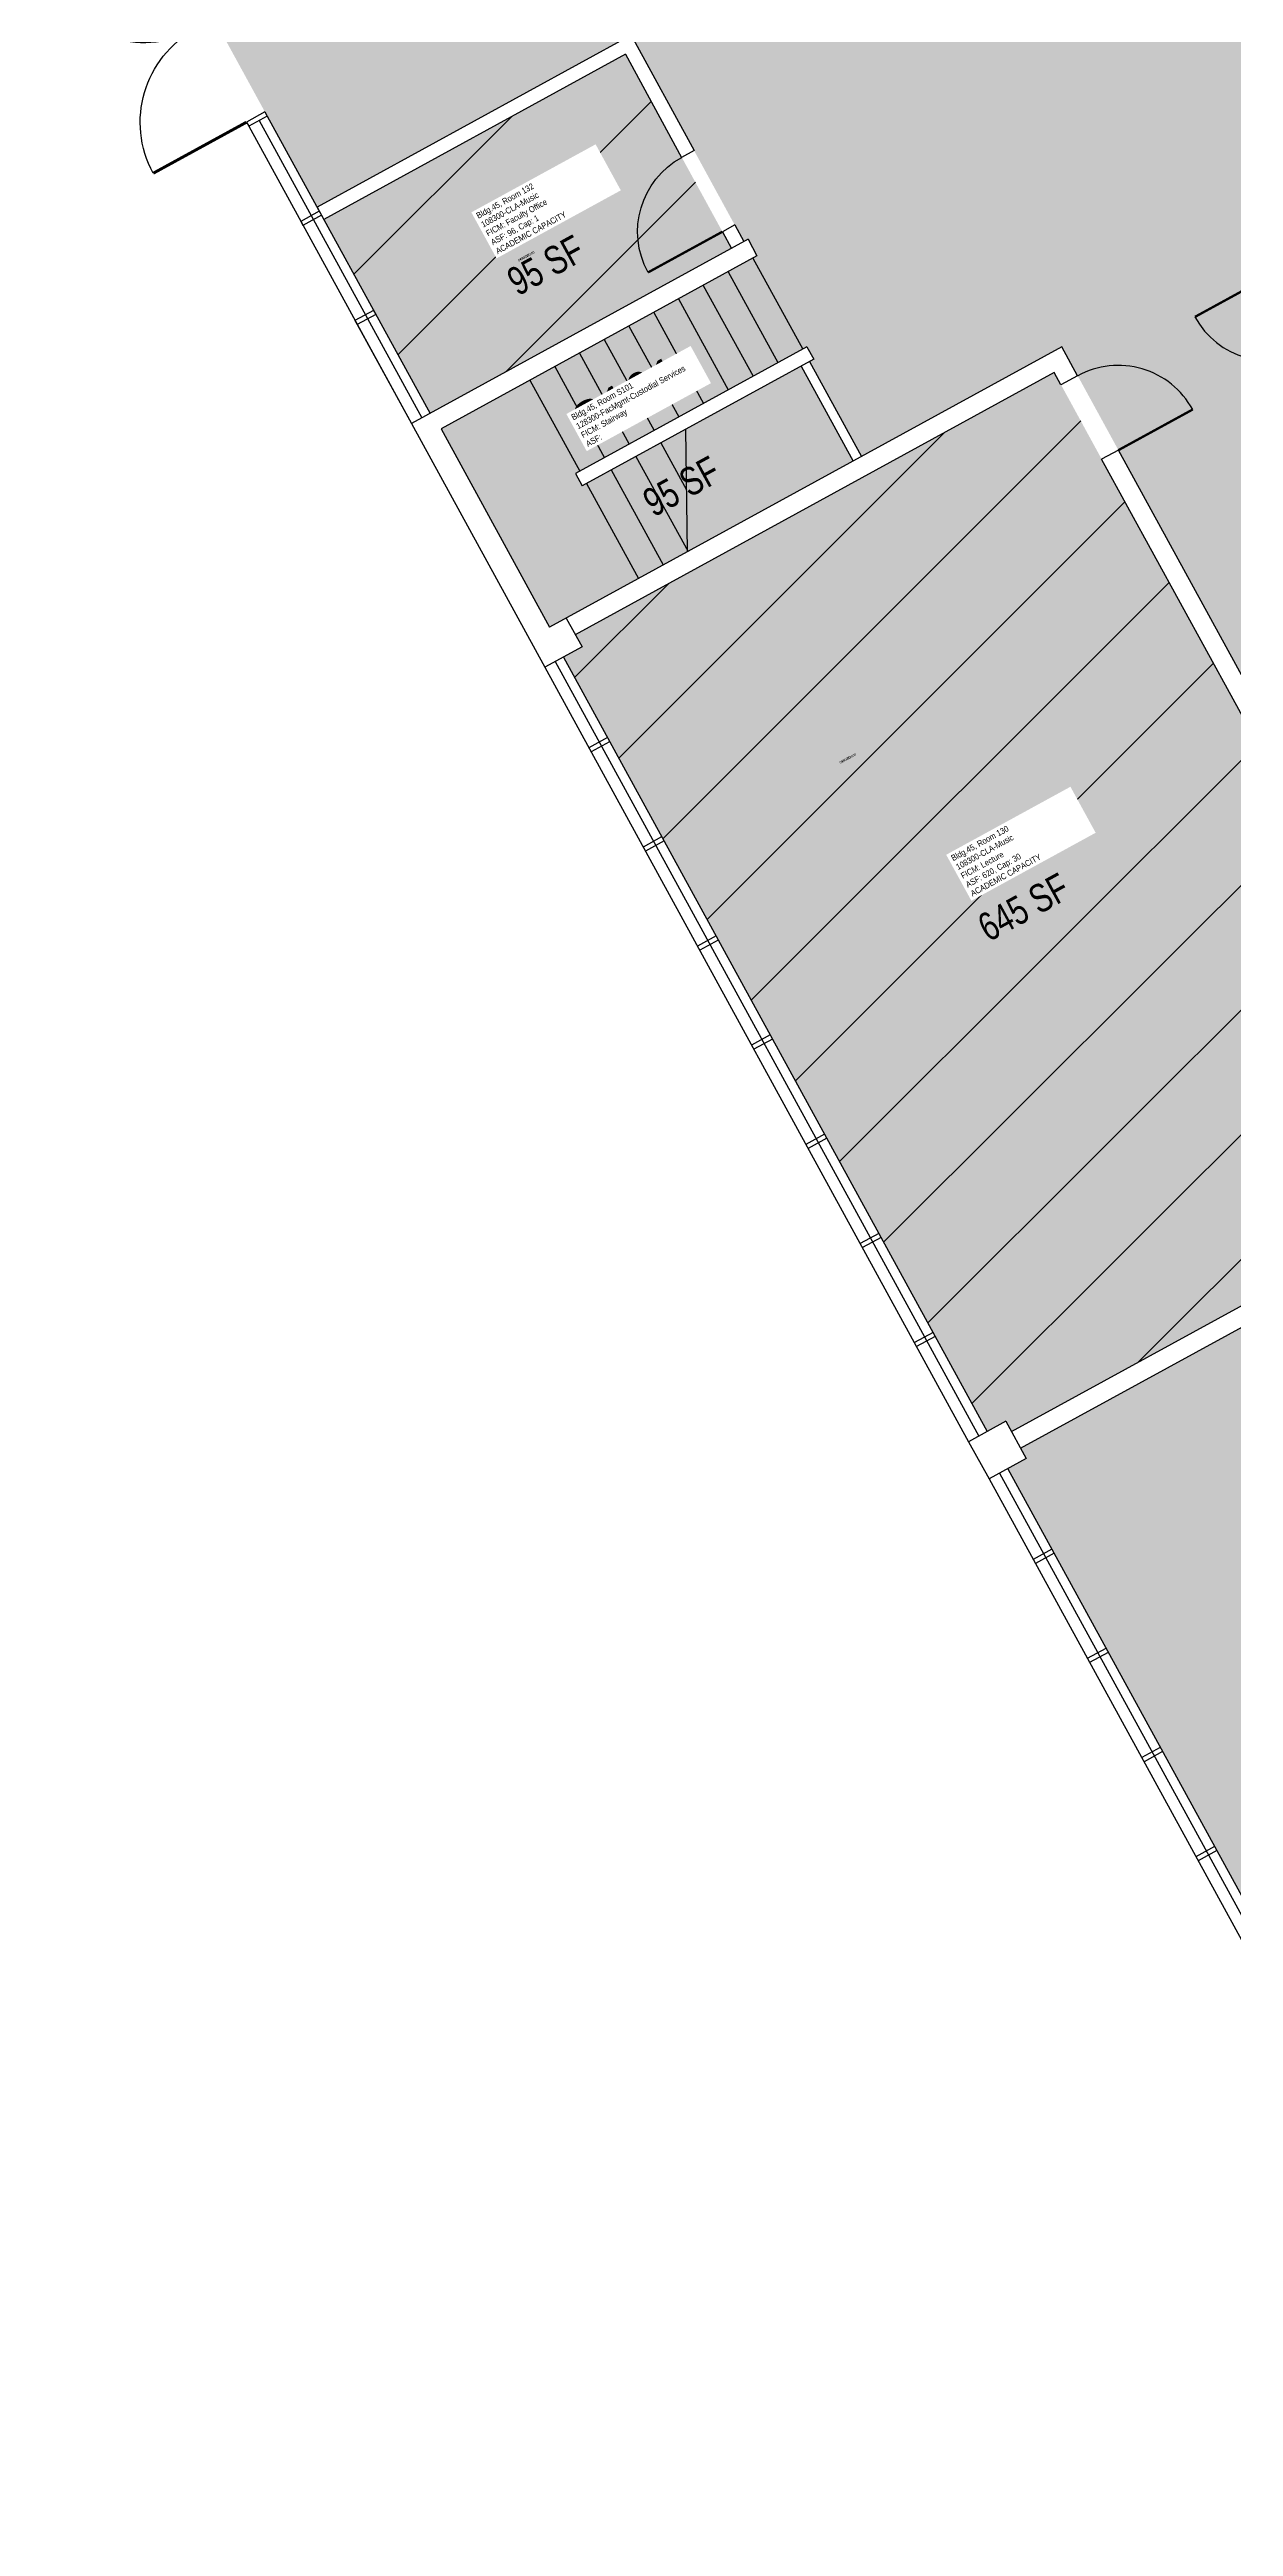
# Model space of a CAD drawing. Header units: inches. Extents: x 69222472 to 69224733, y 27667334 to 27670392.
# Drawn here: x 69222472 to 69222975, y 27668427 to 27669479 of the extents above; entities that cross this region are included whole.
import ezdxf
from ezdxf.enums import TextEntityAlignment as Align

# ---------------------------------------------------------------- set-up
doc = ezdxf.new("R2010")
doc.units = ezdxf.units.IN
doc.header["$LTSCALE"] = 10
doc.header["$MEASUREMENT"] = 0
for name, color, linetype in [('A-DOOR', 2, 'CONTINUOUS'), ('A-FLOR', 3, 'CONTINUOUS'), ('A-GLAZ', 1, 'CONTINUOUS'), ('A-IDEN-RNUM', 7, 'CONTINUOUS'), ('A-IDEN-SNUM', 4, 'CONTINUOUS'), ('A-IDEN-VNUM', 4, 'CONTINUOUS'), ('A-WALL', 5, 'CONTINUOUS'), ('AREA-TEXT', 3, 'CONTINUOUS'), ('Rooms-Capacity', 4, 'CONTINUOUS'), ('Rooms-Category-Color', 7, 'CONTINUOUS'), ('Rooms-College-Color', 7, 'CONTINUOUS'), ('Rooms-Department-Color', 7, 'CONTINUOUS'), ('Rooms-Division-Color', 7, 'CONTINUOUS'), ('Rooms-Information', 7, 'CONTINUOUS')]:
    doc.layers.add(name, color=color, linetype=linetype)
doc.styles.add('CP_AREA', font='arial.ttf', dxfattribs={"height": 15})
doc.styles.add('CP_ROOMSNUMBER', font='arial.ttf', dxfattribs={"height": 1})
doc.styles.add('CP_ROOMVNUMBER', font='arial.ttf', dxfattribs={"width": 0.85, "height": 0.075})
pattern_1 = [(45, (0, 0), (-26.516504294, 26.516504294), [])]

# ---------------------------------------------------------------- blocks, each defined once
blk = doc.blocks.new('DOOR')
at = {"layer": 'A-DOOR', "const_width": 0.0833}
blk.add_lwpolyline([(0, 0), (0, 3)], dxfattribs=at)
at = {"layer": 'A-DOOR'}
blk.add_arc((0, 0), 3, 90, 180, dxfattribs=at)

msp = doc.modelspace()

# ---------------------------------------------------------------- hatches: boundary and pattern name
at = {"layer": 'Rooms-Capacity'}
h = msp.add_hatch(dxfattribs=at)
h.set_pattern_fill('ANSI31', color=256, scale=300, style=0)
h.set_pattern_definition(pattern_1)
h.paths.add_polyline_path([(69222589, 27669407), (69222717.1, 27669477.2), (69222762.2, 27669394.7), (69222634.1, 27669324.6)])
h = msp.add_hatch(dxfattribs=at)
h.set_pattern_fill('ANSI31', color=256, scale=300, style=0)
h.set_pattern_definition(pattern_1)
h.paths.add_polyline_path([(69222870.8, 27668892.1), (69222878.7, 27668896.5), (69222881.1, 27668892.1), (69222982.9, 27668947.8), (69223084.6, 27669003.4), (69223064.4, 27669040.3), (69222991.9, 27669172.7), (69222919.4, 27669305.2), (69222899.3, 27669342), (69222695.8, 27669230.6), (69222698.7, 27669225.4), (69222690.8, 27669221.1)])
at = {"layer": 'Rooms-Category-Color', "true_color": 0xadadad}
for points in [[(69224024, 27670076.3), (69223908.3, 27670012.9), (69223862.1, 27670097.1), (69223821.8, 27670075.1), (69223777.9, 27670051), (69223824, 27669966.8), (69222939.8, 27669482.8), (69222773, 27669391.5), (69222794.2, 27669352.9), (69222797.1, 27669347.6), (69222795.3, 27669346.7), (69222817.4, 27669306.3), (69222902.5, 27669352.9), (69223374.9, 27668489.8), (69223258.3, 27668425.9), (69223279.4, 27668387.3), (69223304.4, 27668341.7), (69223421, 27668405.6), (69223809, 27667696.8), (69223850.3, 27667621.4), (69223933.7, 27667667), (69223458.3, 27668535.4), (69222985.9, 27669398.6), (69224070.1, 27669992.1)], [(69222821.6, 27669698.6), (69222519.8, 27669533.4), (69222586.1, 27669412.3), (69222719.5, 27669485.3), (69222767.4, 27669397.6), (69222769.2, 27669398.6), (69222773, 27669391.5), (69222939.8, 27669482.8)], [(69222794.2, 27669352.9), (69222773, 27669391.5), (69222638.8, 27669318.1), (69222684.9, 27669233.8), (69222813.9, 27669304.4), (69222791.8, 27669344.7), (69222698.8, 27669293.8), (69222695.9, 27669299.1)]]:
    msp.add_hatch(color=253, dxfattribs=at).paths.add_polyline_path(points)
at = {"layer": 'Rooms-Category-Color', "true_color": 0xfa9ba3}
for points in [[(69222589, 27669407), (69222717.1, 27669477.2), (69222762.2, 27669394.7), (69222634.1, 27669324.6)], [(69223004.2, 27668950.3), (69222885, 27668885.1), (69222887.4, 27668880.7), (69222879.5, 27668876.3), (69223059.5, 27668547.4), (69223067.4, 27668551.7), (69223070.3, 27668546.5), (69223273.8, 27668657.8), (69223251.7, 27668698.2), (69223167.5, 27668652.1)]]:
    msp.add_hatch(color=241, dxfattribs=at).paths.add_polyline_path(points)
at = {"layer": 'Rooms-Category-Color', "true_color": 0xffff64}
msp.add_hatch(color=51, dxfattribs=at).paths.add_polyline_path([(69222870.8, 27668892.1), (69222878.7, 27668896.5), (69222881.1, 27668892.1), (69222982.9, 27668947.8), (69223084.6, 27669003.4), (69223064.4, 27669040.3), (69222991.9, 27669172.7), (69222919.4, 27669305.2), (69222899.3, 27669342), (69222695.8, 27669230.6), (69222698.7, 27669225.4), (69222690.8, 27669221.1)])
at = {"layer": 'Rooms-College-Color', "true_color": 0xadadad}
for points in [[(69224024, 27670076.3), (69223908.3, 27670012.9), (69223862.1, 27670097.1), (69223821.8, 27670075.1), (69223777.9, 27670051), (69223824, 27669966.8), (69222939.8, 27669482.8), (69222773, 27669391.5), (69222794.2, 27669352.9), (69222797.1, 27669347.6), (69222795.3, 27669346.7), (69222817.4, 27669306.3), (69222902.5, 27669352.9), (69223374.9, 27668489.8), (69223258.3, 27668425.9), (69223279.4, 27668387.3), (69223304.4, 27668341.7), (69223421, 27668405.6), (69223809, 27667696.8), (69223850.3, 27667621.4), (69223933.7, 27667667), (69223458.3, 27668535.4), (69222985.9, 27669398.6), (69224070.1, 27669992.1)], [(69222821.6, 27669698.6), (69222519.8, 27669533.4), (69222586.1, 27669412.3), (69222719.5, 27669485.3), (69222767.4, 27669397.6), (69222769.2, 27669398.6), (69222773, 27669391.5), (69222939.8, 27669482.8)], [(69222794.2, 27669352.9), (69222773, 27669391.5), (69222638.8, 27669318.1), (69222684.9, 27669233.8), (69222813.9, 27669304.4), (69222791.8, 27669344.7), (69222698.8, 27669293.8), (69222695.9, 27669299.1)]]:
    msp.add_hatch(color=253, dxfattribs=at).paths.add_polyline_path(points)
at = {"layer": 'Rooms-College-Color', "true_color": 0xb2d6e9}
for points in [[(69222589, 27669407), (69222717.1, 27669477.2), (69222762.2, 27669394.7), (69222634.1, 27669324.6)], [(69223004.2, 27668950.3), (69222885, 27668885.1), (69222887.4, 27668880.7), (69222879.5, 27668876.3), (69223059.5, 27668547.4), (69223067.4, 27668551.7), (69223070.3, 27668546.5), (69223273.8, 27668657.8), (69223251.7, 27668698.2), (69223167.5, 27668652.1)]]:
    msp.add_hatch(color=254, dxfattribs=at).paths.add_polyline_path(points)
at = {"layer": 'Rooms-College-Color', "true_color": 0xffff64}
msp.add_hatch(color=51, dxfattribs=at).paths.add_polyline_path([(69222870.8, 27668892.1), (69222878.7, 27668896.5), (69222881.1, 27668892.1), (69222982.9, 27668947.8), (69223084.6, 27669003.4), (69223064.4, 27669040.3), (69222991.9, 27669172.7), (69222919.4, 27669305.2), (69222899.3, 27669342), (69222695.8, 27669230.6), (69222698.7, 27669225.4), (69222690.8, 27669221.1)])
at = {"layer": 'Rooms-Department-Color', "true_color": 0xacacac}
for points in [[(69224024, 27670076.3), (69223908.3, 27670012.9), (69223862.1, 27670097.1), (69223821.8, 27670075.1), (69223777.9, 27670051), (69223824, 27669966.8), (69222939.8, 27669482.8), (69222773, 27669391.5), (69222794.2, 27669352.9), (69222797.1, 27669347.6), (69222795.3, 27669346.7), (69222817.4, 27669306.3), (69222902.5, 27669352.9), (69223374.9, 27668489.8), (69223258.3, 27668425.9), (69223279.4, 27668387.3), (69223304.4, 27668341.7), (69223421, 27668405.6), (69223809, 27667696.8), (69223850.3, 27667621.4), (69223933.7, 27667667), (69223458.3, 27668535.4), (69222985.9, 27669398.6), (69224070.1, 27669992.1)], [(69222821.6, 27669698.6), (69222519.8, 27669533.4), (69222586.1, 27669412.3), (69222719.5, 27669485.3), (69222767.4, 27669397.6), (69222769.2, 27669398.6), (69222773, 27669391.5), (69222939.8, 27669482.8)], [(69222794.2, 27669352.9), (69222773, 27669391.5), (69222638.8, 27669318.1), (69222684.9, 27669233.8), (69222813.9, 27669304.4), (69222791.8, 27669344.7), (69222698.8, 27669293.8), (69222695.9, 27669299.1)]]:
    msp.add_hatch(color=253, dxfattribs=at).paths.add_polyline_path(points)
at = {"layer": 'Rooms-Department-Color', "true_color": 0xb2d6e9}
for points in [[(69222589, 27669407), (69222717.1, 27669477.2), (69222762.2, 27669394.7), (69222634.1, 27669324.6)], [(69222870.8, 27668892.1), (69222878.7, 27668896.5), (69222881.1, 27668892.1), (69222982.9, 27668947.8), (69223084.6, 27669003.4), (69223064.4, 27669040.3), (69222991.9, 27669172.7), (69222919.4, 27669305.2), (69222899.3, 27669342), (69222695.8, 27669230.6), (69222698.7, 27669225.4), (69222690.8, 27669221.1)], [(69223004.2, 27668950.3), (69222885, 27668885.1), (69222887.4, 27668880.7), (69222879.5, 27668876.3), (69223059.5, 27668547.4), (69223067.4, 27668551.7), (69223070.3, 27668546.5), (69223273.8, 27668657.8), (69223251.7, 27668698.2), (69223167.5, 27668652.1)]]:
    msp.add_hatch(color=254, dxfattribs=at).paths.add_polyline_path(points)
at = {"layer": 'Rooms-Division-Color', "true_color": 0xadadad}
for points in [[(69224024, 27670076.3), (69223908.3, 27670012.9), (69223862.1, 27670097.1), (69223821.8, 27670075.1), (69223777.9, 27670051), (69223824, 27669966.8), (69222939.8, 27669482.8), (69222773, 27669391.5), (69222794.2, 27669352.9), (69222797.1, 27669347.6), (69222795.3, 27669346.7), (69222817.4, 27669306.3), (69222902.5, 27669352.9), (69223374.9, 27668489.8), (69223258.3, 27668425.9), (69223279.4, 27668387.3), (69223304.4, 27668341.7), (69223421, 27668405.6), (69223809, 27667696.8), (69223850.3, 27667621.4), (69223933.7, 27667667), (69223458.3, 27668535.4), (69222985.9, 27669398.6), (69224070.1, 27669992.1)], [(69222821.6, 27669698.6), (69222519.8, 27669533.4), (69222586.1, 27669412.3), (69222719.5, 27669485.3), (69222767.4, 27669397.6), (69222769.2, 27669398.6), (69222773, 27669391.5), (69222939.8, 27669482.8)], [(69222794.2, 27669352.9), (69222773, 27669391.5), (69222638.8, 27669318.1), (69222684.9, 27669233.8), (69222813.9, 27669304.4), (69222791.8, 27669344.7), (69222698.8, 27669293.8), (69222695.9, 27669299.1)]]:
    msp.add_hatch(color=253, dxfattribs=at).paths.add_polyline_path(points)
at = {"layer": 'Rooms-Division-Color', "true_color": 0xb2d6e9}
for points in [[(69222589, 27669407), (69222717.1, 27669477.2), (69222762.2, 27669394.7), (69222634.1, 27669324.6)], [(69222870.8, 27668892.1), (69222878.7, 27668896.5), (69222881.1, 27668892.1), (69222982.9, 27668947.8), (69223084.6, 27669003.4), (69223064.4, 27669040.3), (69222991.9, 27669172.7), (69222919.4, 27669305.2), (69222899.3, 27669342), (69222695.8, 27669230.6), (69222698.7, 27669225.4), (69222690.8, 27669221.1)], [(69223004.2, 27668950.3), (69222885, 27668885.1), (69222887.4, 27668880.7), (69222879.5, 27668876.3), (69223059.5, 27668547.4), (69223067.4, 27668551.7), (69223070.3, 27668546.5), (69223273.8, 27668657.8), (69223251.7, 27668698.2), (69223167.5, 27668652.1)]]:
    msp.add_hatch(color=254, dxfattribs=at).paths.add_polyline_path(points)

# ---------------------------------------------------------------- linework, layer by layer
at = {"layer": 'A-FLOR'}
for p, q in [((69222771.3, 27669390.6), (69222792.4, 27669351.9)), ((69222750.2, 27669379), (69222771.4, 27669340.4)), ((69222760.7, 27669384.8), (69222781.9, 27669346.2)), ((69222729.2, 27669367.5), (69222750.3, 27669328.9)), ((69222739.7, 27669373.3), (69222760.8, 27669334.6)), ((69222708.1, 27669356), (69222729.3, 27669317.4)), ((69222718.6, 27669361.7), (69222739.8, 27669323.1)), ((69222697.6, 27669350.2), (69222718.7, 27669311.6)), ((69222676.5, 27669338.7), (69222697.7, 27669300.1)), ((69222687.1, 27669344.5), (69222708.2, 27669305.8)), ((69222742.6, 27669317.8), (69222743.4, 27669265.9)), ((69222721.6, 27669306.3), (69222743.7, 27669266)), ((69222732.1, 27669312.1), (69222743, 27669292.2)), ((69222700.6, 27669294.8), (69222722.6, 27669254.5)), ((69222711.1, 27669300.6), (69222733.2, 27669260.3))]:
    msp.add_line(p, q, dxfattribs=at)
at = {"layer": 'A-GLAZ'}
for p, q in [((69222565, 27669450.9), (69222634.1, 27669324.6)), ((69222557.1, 27669446.6), (69222626.2, 27669320.3)), ((69222561.5, 27669449), (69222630.6, 27669322.7)), ((69222603.2, 27669362.4), (69222626.2, 27669320.3)), ((69222687.3, 27669219.2), (69222867.3, 27668890.2)), ((69222690.8, 27669221.1), (69222870.8, 27668892.1)), ((69222682.9, 27669216.8), (69222862.9, 27668887.8)), ((69222871.6, 27668872), (69223051.6, 27668543.1)), ((69222876, 27668874.4), (69223056, 27668545.5)), ((69222879.5, 27668876.3), (69223059.5, 27668547.4))]:
    msp.add_line(p, q, dxfattribs=at)
at = {"layer": 'A-WALL'}
for p, q in [((69222719.5, 27669485.3), (69222586.1, 27669412.3)), ((69222719.5, 27669485.3), (69222746.3, 27669436.3)), ((69222717.1, 27669477.2), (69222589, 27669407)), ((69222717.1, 27669477.2), (69222741, 27669433.4)), ((69222564, 27669452.7), (69222556.1, 27669448.3)), ((69222565, 27669450.9), (69222557.1, 27669446.6)), ((69222564, 27669452.7), (69222565, 27669450.9)), ((69222556.1, 27669448.3), (69222557.1, 27669446.6)), ((69222746.3, 27669436.3), (69222741, 27669433.4)), ((69222587, 27669410.6), (69222579.2, 27669406.2)), ((69222588, 27669408.8), (69222580.1, 27669404.5)), ((69222586.1, 27669412.3), (69222589, 27669407)), ((69222579.2, 27669406.2), (69222580.1, 27669404.5)), ((69222769.2, 27669398.6), (69222626.2, 27669320.3)), ((69222763.6, 27669404.7), (69222758.3, 27669401.8)), ((69222758.3, 27669401.8), (69222762.2, 27669394.7)), ((69222763.6, 27669404.7), (69222767.4, 27669397.6)), ((69222769.2, 27669398.6), (69222773, 27669391.5)), ((69222773, 27669391.5), (69222638.8, 27669318.1)), ((69222610.1, 27669368.4), (69222602.2, 27669364.1)), ((69222611.1, 27669366.7), (69222603.2, 27669362.4)), ((69222610.1, 27669368.4), (69222611.1, 27669366.7)), ((69222602.2, 27669364.1), (69222603.2, 27669362.4)), ((69222902.5, 27669352.9), (69222684.9, 27669233.8)), ((69222794.2, 27669352.9), (69222695.9, 27669299.1)), ((69222797.1, 27669347.6), (69222698.8, 27669293.8)), ((69222794.2, 27669352.9), (69222797.1, 27669347.6)), ((69222795.3, 27669346.7), (69222817.4, 27669306.3)), ((69222909.2, 27669340.6), (69222902.5, 27669352.9)), ((69222899.3, 27669342), (69222695.8, 27669230.6)), ((69222791.8, 27669344.7), (69222813.9, 27669304.4)), ((69222902.1, 27669336.7), (69222899.3, 27669342)), ((69222909.2, 27669340.6), (69222902.1, 27669336.7)), ((69222626.2, 27669320.3), (69222682.9, 27669216.8)), ((69222638.8, 27669318.1), (69222684.9, 27669233.8)), ((69222926.5, 27669309), (69222919.4, 27669305.2)), ((69223064.4, 27669040.3), (69222919.4, 27669305.2)), ((69223071.5, 27669044.1), (69222926.5, 27669309)), ((69222695.9, 27669299.1), (69222698.8, 27669293.8)), ((69222691.9, 27669237.7), (69222698.7, 27669225.4)), ((69222698.7, 27669225.4), (69222682.9, 27669216.8)), ((69222709.5, 27669186.9), (69222701.6, 27669182.5)), ((69222710.4, 27669185.1), (69222702.6, 27669180.8)), ((69222732.5, 27669144.8), (69222724.6, 27669140.4)), ((69222733.5, 27669143), (69222725.6, 27669138.7)), ((69222755.6, 27669102.7), (69222747.7, 27669098.3)), ((69222756.5, 27669100.9), (69222748.7, 27669096.6)), ((69222778.6, 27669060.6), (69222770.7, 27669056.2)), ((69222779.6, 27669058.8), (69222771.7, 27669054.5)), ((69222801.7, 27669018.5), (69222793.8, 27669014.1)), ((69222802.6, 27669016.7), (69222794.7, 27669012.4)), ((69222881.1, 27668892.1), (69223084.6, 27669003.4)), ((69222885, 27668885.1), (69223088.4, 27668996.4)), ((69222824.7, 27668976.3), (69222816.8, 27668972)), ((69222825.7, 27668974.6), (69222817.8, 27668970.3)), ((69222847.8, 27668934.2), (69222839.9, 27668929.9)), ((69222848.7, 27668932.5), (69222840.8, 27668928.2)), ((69222878.7, 27668896.5), (69222862.9, 27668887.8)), ((69222878.7, 27668896.5), (69222887.4, 27668880.7)), ((69222862.9, 27668887.8), (69222871.6, 27668872)), ((69222887.4, 27668880.7), (69222871.6, 27668872)), ((69222898.2, 27668842.1), (69222890.3, 27668837.8)), ((69222899.2, 27668840.4), (69222891.3, 27668836.1)), ((69222921.2, 27668800), (69222913.3, 27668795.7)), ((69222922.2, 27668798.3), (69222914.3, 27668794)), ((69222944.3, 27668757.9), (69222936.4, 27668753.6)), ((69222945.2, 27668756.2), (69222937.4, 27668751.8)), ((69222967.3, 27668715.8), (69222959.4, 27668711.5)), ((69222968.3, 27668714.1), (69222960.4, 27668709.7))]:
    msp.add_line(p, q, dxfattribs=at)

# ---------------------------------------------------------------- block references
at = {"layer": 'A-DOOR'}
for p, xscale, yscale, zscale, rotation in [((69222512.9, 27669527.3), 15.03004395822063, 15.03004395822063, 15.03004395822063, 118.6956120576668), ((69222556.1, 27669448.3), -15.03004395822063, 15.03004395832847, 15.03004395773564, 118.69561197246), ((69222758.3, 27669401.8), -12, 12, 12, 118.6956120576668), ((69222990.6, 27669382.9), 12, 12, 12, 118.6956121110276), ((69222926.5, 27669309), 12, 12, 12, 298.6956121110276)]:
    msp.add_blockref('DOOR', p, dxfattribs=dict(at, xscale=xscale, yscale=yscale, zscale=zscale, rotation=rotation))

# ---------------------------------------------------------------- texts
at = {"layer": 'A-IDEN-RNUM', "style": 'CP_ROOMSNUMBER'}
for s, p in [('0132-00', (69222671.8, 27669389.1)), ('S101-00', (69222711.1, 27669327.4)), ('0130-00', (69222808.4, 27669175.8))]:
    msp.add_text(s, height=1, rotation=28.6956, dxfattribs=at).set_placement(p)
at = {"layer": 'A-IDEN-SNUM', "style": 'CP_ROOMSNUMBER'}
for s, p in [('0450013200', (69222671.8, 27669389.1)), ('0450S10100', (69222711.1, 27669327.4)), ('0450013000', (69222808.4, 27669175.8))]:
    msp.add_text(s, height=1, rotation=28.6956, dxfattribs=at).set_placement(p)
at = {"layer": 'A-IDEN-VNUM', "style": 'CP_ROOMVNUMBER', "width": 0.85}
for s, p in [('132', (69222662.9, 27669392.2)), ('S101', (69222701.2, 27669310.3)), ('130', (69222864.6, 27669119.3))]:
    msp.add_text(s, height=18, rotation=28.6956, dxfattribs=at).set_placement(p)
at = {"layer": 'AREA-TEXT', "style": 'CP_AREA', "width": 0.75}
for s, p in [('95 SF', (69222683.2, 27669387.6)), ('95 SF', (69222740.9, 27669293.7)), ('645 SF', (69222886.2, 27669114.9))]:
    msp.add_text(s, height=12, rotation=28.6956, dxfattribs=at).set_placement(p, align=Align.MIDDLE_CENTER)

# ---------------------------------------------------------------- next in the draw order: texts
at = {"layer": 'Rooms-Information', "width": 57.6, "attachment_point": 7, "rotation": 28.6956, "style": 'CP_ROOMVNUMBER', "bg_fill": 3, "box_fill_scale": 1.5, "bg_fill_color": 256, "bg_fill_true_color": 13158600, "bg_fill_transparency": 0}
for s, insert, char_height in [('Bldg.45, Room 132^M^J108300-CLA-Music^M^JFICM: Faculty Office^M^JASF: 96, Cap: 1^M^JACADEMIC CAPACITY', (69222662.9, 27669392.2), 2.5714), ('Bldg.45, Room S101^M^J128300-FacMgmt-Custodial Services^M^JFICM: Stairway^M^JASF: ', (69222701.2, 27669310.3), 2.571), ('Bldg.45, Room 130^M^J108300-CLA-Music^M^JFICM: Lecture^M^JASF: 620, Cap: 30^M^JACADEMIC CAPACITY', (69222864.6, 27669119.3), 2.571)]:
    msp.add_mtext(s, dxfattribs=dict(at, insert=insert, char_height=char_height))

doc.saveas('drawing.dxf')
